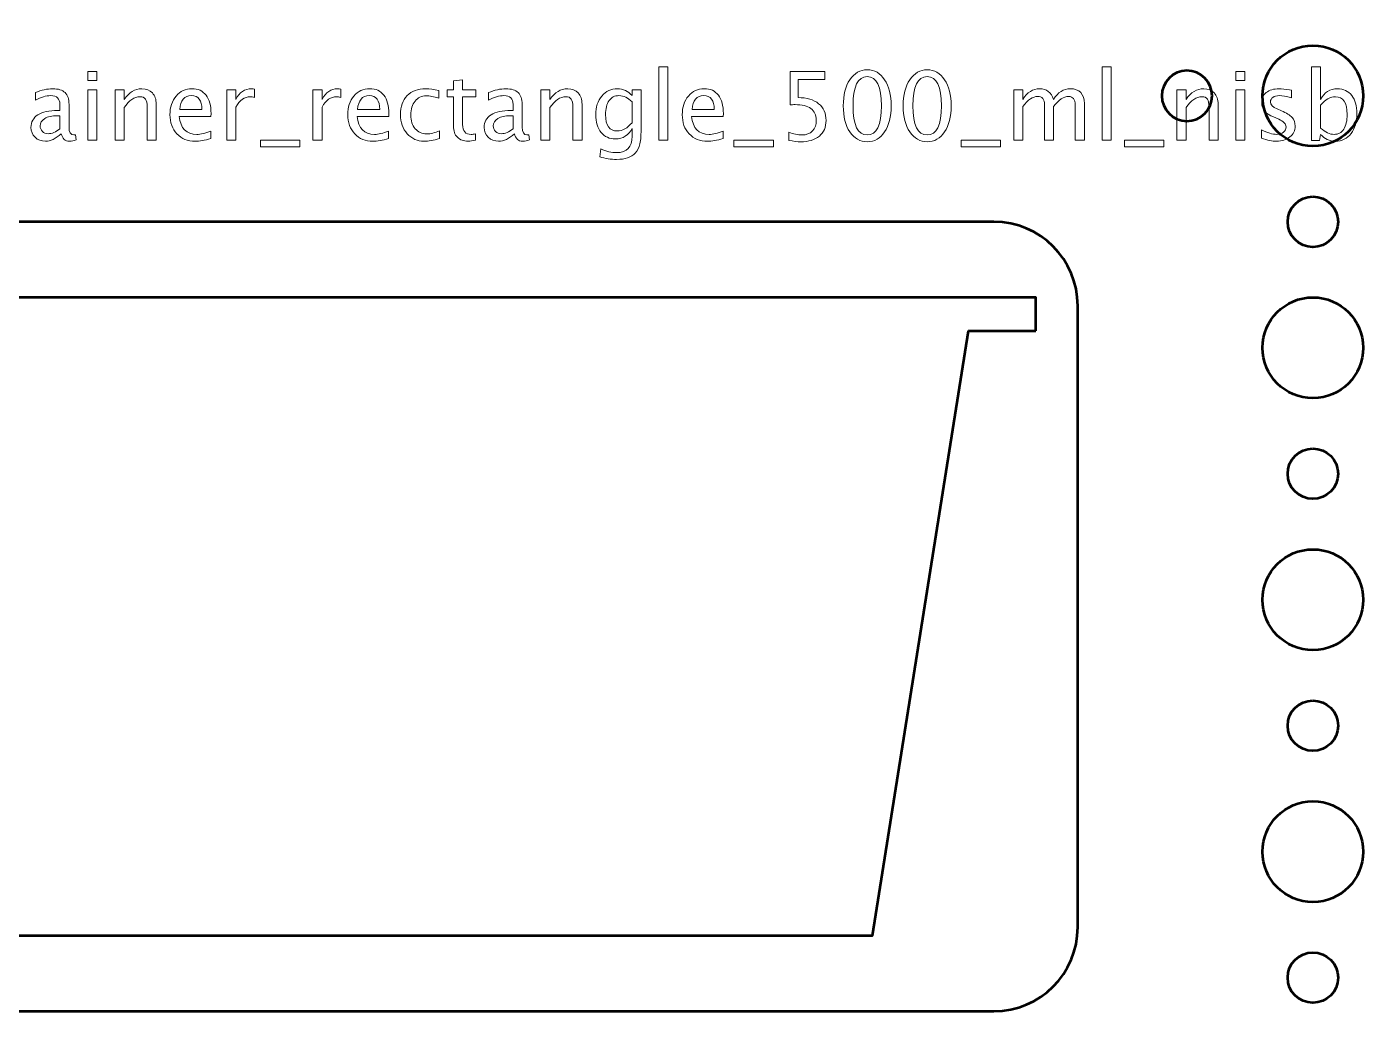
# Model space of a CAD drawing. Header units: centimetres. Extents: x -15.7 to 15.7, y -15.7 to 15.7.
# Drawn here: x -7.66 to 0.31, y -2.48 to 3.51 of the extents above; entities that cross this region are included whole.
import ezdxf

# ---------------------------------------------------------------- set-up
doc = ezdxf.new("R2010")
doc.units = ezdxf.units.CM
doc.header["$MEASUREMENT"] = 0
doc.layers.add('Layer 1', color=7, linetype='Continuous')

msp = doc.modelspace()

# ---------------------------------------------------------------- linework, layer by layer
at = {"layer": 'Layer 1', "lineweight": 53}
for centre, major_axis in [((0.00001, 3.09999), (0, 0.30001)), ((0, 2.35), (0, 0.15)), ((0.00001, 1.59999), (0, 0.30001)), ((0, 0.85), (0, 0.15)), ((0.00001, 0.09999), (0, 0.30001)), ((0, -0.65), (0, 0.15)), ((0.00001, -1.40001), (0, 0.30001)), ((0, -2.15), (0, 0.15))]:
    msp.add_ellipse(centre, major_axis=major_axis, ratio=1, dxfattribs=at)
for points, knots in [([(-15.7, -15.2), (-15.7, -15.2), (-15.7, 15.2), (-15.7, 15.2), (-15.7, 15.2), (-15.7, 15.47614), (-15.47614, 15.7), (-15.2, 15.7), (-15.2, 15.7), (-15.2, 15.7), (15.2, 15.7), (15.2, 15.7), (15.2, 15.7), (15.47614, 15.7), (15.7, 15.47614), (15.7, 15.2), (15.7, 15.2), (15.7, 15.2), (15.7, -15.2), (15.7, -15.2), (15.7, -15.2), (15.7, -15.47614), (15.47614, -15.7), (15.2, -15.7), (15.2, -15.7), (15.2, -15.7), (-15.2, -15.7), (-15.2, -15.7), (-15.2, -15.7), (-15.47614, -15.7), (-15.7, -15.47614), (-15.7, -15.2)], [0, 0, 0, 0, 0.1111111, 0.1111111, 0.1111111, 0.1111111, 0.2222222, 0.2222222, 0.2222222, 0.2222222, 0.3333333, 0.3333333, 0.3333333, 0.3333333, 0.4444444, 0.4444444, 0.4444444, 0.4444444, 0.5555556, 0.5555556, 0.5555556, 0.5555556, 0.6666667, 0.6666667, 0.6666667, 0.6666667, 0.7777778, 0.7777778, 0.7777778, 0.7777778, 1, 1, 1, 1]), ([(-0.9, 3.1), (-0.9, 3.18284), (-0.83284, 3.25), (-0.75, 3.25), (-0.75, 3.25), (-0.66716, 3.25), (-0.6, 3.18284), (-0.6, 3.1), (-0.6, 3.1), (-0.6, 3.01716), (-0.66716, 2.95), (-0.75, 2.95), (-0.75, 2.95), (-0.83284, 2.95), (-0.9, 3.01716), (-0.9, 3.1)], [0, 0, 0, 0, 0.2, 0.2, 0.2, 0.2, 0.4, 0.4, 0.4, 0.4, 0.6, 0.6, 0.6, 0.6, 1, 1, 1, 1]), ([(-13.6, -1.85), (-13.6, -1.85), (-13.6, 1.85), (-13.6, 1.85), (-13.6, 1.85), (-13.6, 2.12614), (-13.37614, 2.35), (-13.1, 2.35), (-13.1, 2.35), (-13.1, 2.35), (-1.9, 2.35), (-1.9, 2.35), (-1.9, 2.35), (-1.62386, 2.35), (-1.4, 2.12614), (-1.4, 1.85), (-1.4, 1.85), (-1.4, 1.85), (-1.4, -1.85), (-1.4, -1.85), (-1.4, -1.85), (-1.4, -2.12614), (-1.62386, -2.35), (-1.9, -2.35), (-1.9, -2.35), (-1.9, -2.35), (-13.1, -2.35), (-13.1, -2.35), (-13.1, -2.35), (-13.37614, -2.35), (-13.6, -2.12614), (-13.6, -1.85)], [0, 0, 0, 0, 0.1111111, 0.1111111, 0.1111111, 0.1111111, 0.2222222, 0.2222222, 0.2222222, 0.2222222, 0.3333333, 0.3333333, 0.3333333, 0.3333333, 0.4444444, 0.4444444, 0.4444444, 0.4444444, 0.5555556, 0.5555556, 0.5555556, 0.5555556, 0.6666667, 0.6666667, 0.6666667, 0.6666667, 0.7777778, 0.7777778, 0.7777778, 0.7777778, 1, 1, 1, 1])]:
    msp.add_open_spline(points, degree=3, knots=knots, dxfattribs=at)
at = {"layer": 'Layer 1', "color": 5, "lineweight": 9}
for points, knots in [([(-3.89423, 2.83659), (-3.89423, 2.83659), (-3.89423, 3.27177), (-3.89423, 3.27177), (-3.89423, 3.27177), (-3.89423, 3.27177), (-3.84005, 3.27177), (-3.84005, 3.27177), (-3.84005, 3.27177), (-3.84005, 3.27177), (-3.84005, 2.83659), (-3.84005, 2.83659), (-3.84005, 2.83659), (-3.84005, 2.83659), (-3.89423, 2.83659), (-3.89423, 2.83659)], [0, 0, 0, 0, 0.2, 0.2, 0.2, 0.2, 0.4, 0.4, 0.4, 0.4, 0.6, 0.6, 0.6, 0.6, 1, 1, 1, 1]), ([(-1.25445, 2.83659), (-1.25445, 2.83659), (-1.25445, 3.27177), (-1.25445, 3.27177), (-1.25445, 3.27177), (-1.25445, 3.27177), (-1.20027, 3.27177), (-1.20027, 3.27177), (-1.20027, 3.27177), (-1.20027, 3.27177), (-1.20027, 2.83659), (-1.20027, 2.83659), (-1.20027, 2.83659), (-1.20027, 2.83659), (-1.25445, 2.83659), (-1.25445, 2.83659)], [0, 0, 0, 0, 0.2, 0.2, 0.2, 0.2, 0.4, 0.4, 0.4, 0.4, 0.6, 0.6, 0.6, 0.6, 1, 1, 1, 1]), ([(-0.00789, 2.8332), (-0.00789, 2.8332), (-0.00789, 3.27177), (-0.00789, 3.27177), (-0.00789, 3.27177), (-0.00789, 3.27177), (0.04629, 3.27177), (0.04629, 3.27177), (0.04629, 3.27177), (0.04629, 3.27177), (0.04629, 3.07921), (0.04629, 3.07921), (0.04629, 3.07921), (0.06849, 3.12107), (0.10189, 3.14195), (0.14639, 3.14195), (0.14639, 3.14195), (0.18242, 3.14195), (0.21073, 3.12888), (0.23143, 3.10263), (0.23143, 3.10263), (0.25212, 3.07638), (0.26247, 3.04054), (0.26247, 2.9951), (0.26247, 2.9951), (0.26247, 2.94562), (0.25071, 2.90564), (0.22729, 2.87535), (0.22729, 2.87535), (0.20387, 2.84496), (0.17301, 2.82982), (0.13482, 2.82982), (0.13482, 2.82982), (0.09935, 2.82982), (0.06981, 2.84336), (0.04629, 2.87055), (0.04629, 2.87055), (0.04629, 2.87055), (0.03971, 2.8332), (0.03971, 2.8332), (0.03971, 2.8332), (0.03971, 2.8332), (-0.00789, 2.8332), (-0.00789, 2.8332)], [0, 0, 0, 0, 0.0833333, 0.0833333, 0.0833333, 0.0833333, 0.1666667, 0.1666667, 0.1666667, 0.1666667, 0.25, 0.25, 0.25, 0.25, 0.3333333, 0.3333333, 0.3333333, 0.3333333, 0.4166667, 0.4166667, 0.4166667, 0.4166667, 0.5, 0.5, 0.5, 0.5, 0.5833333, 0.5833333, 0.5833333, 0.5833333, 0.6666667, 0.6666667, 0.6666667, 0.6666667, 0.75, 0.75, 0.75, 0.75, 0.8333333, 0.8333333, 0.8333333, 0.8333333, 1, 1, 1, 1]), ([(-7.29489, 3.19049), (-7.29489, 3.19049), (-7.29489, 3.24468), (-7.29489, 3.24468), (-7.29489, 3.24468), (-7.29489, 3.24468), (-7.24071, 3.24468), (-7.24071, 3.24468), (-7.24071, 3.24468), (-7.24071, 3.24468), (-7.24071, 3.19049), (-7.24071, 3.19049), (-7.24071, 3.19049), (-7.24071, 3.19049), (-7.29489, 3.19049), (-7.29489, 3.19049)], [0, 0, 0, 0, 0.2, 0.2, 0.2, 0.2, 0.4, 0.4, 0.4, 0.4, 0.6, 0.6, 0.6, 0.6, 1, 1, 1, 1]), ([(-4.98548, 2.83668), (-5.00223, 2.83207), (-5.01681, 2.82982), (-5.02913, 2.82982), (-5.02913, 2.82982), (-5.05679, 2.82982), (-5.07833, 2.83772), (-5.09376, 2.85352), (-5.09376, 2.85352), (-5.10928, 2.86933), (-5.117, 2.89125), (-5.117, 2.91937), (-5.117, 2.91937), (-5.117, 2.91937), (-5.117, 3.0951), (-5.117, 3.0951), (-5.117, 3.0951), (-5.117, 3.0951), (-5.15444, 3.0951), (-5.15444, 3.0951), (-5.15444, 3.0951), (-5.15444, 3.0951), (-5.15444, 3.13574), (-5.15444, 3.13574), (-5.15444, 3.13574), (-5.15444, 3.13574), (-5.117, 3.13574), (-5.117, 3.13574), (-5.117, 3.13574), (-5.117, 3.13574), (-5.117, 3.18984), (-5.117, 3.18984), (-5.117, 3.18984), (-5.117, 3.18984), (-5.06281, 3.19501), (-5.06281, 3.19501), (-5.06281, 3.19501), (-5.06281, 3.19501), (-5.06281, 3.13574), (-5.06281, 3.13574), (-5.06281, 3.13574), (-5.06281, 3.13574), (-4.98435, 3.13574), (-4.98435, 3.13574), (-4.98435, 3.13574), (-4.98435, 3.13574), (-4.98435, 3.0951), (-4.98435, 3.0951), (-4.98435, 3.0951), (-4.98435, 3.0951), (-5.06281, 3.0951), (-5.06281, 3.0951), (-5.06281, 3.0951), (-5.06281, 3.0951), (-5.06281, 2.92916), (-5.06281, 2.92916), (-5.06281, 2.92916), (-5.06281, 2.89002), (-5.04578, 2.87046), (-5.01182, 2.87046), (-5.01182, 2.87046), (-5.00458, 2.87046), (-4.99583, 2.87168), (-4.98548, 2.87403), (-4.98548, 2.87403), (-4.98548, 2.87403), (-4.98548, 2.83668), (-4.98548, 2.83668)], [0, 0, 0, 0, 0.0555556, 0.0555556, 0.0555556, 0.0555556, 0.1111111, 0.1111111, 0.1111111, 0.1111111, 0.1666667, 0.1666667, 0.1666667, 0.1666667, 0.2222222, 0.2222222, 0.2222222, 0.2222222, 0.2777778, 0.2777778, 0.2777778, 0.2777778, 0.3333333, 0.3333333, 0.3333333, 0.3333333, 0.3888889, 0.3888889, 0.3888889, 0.3888889, 0.4444444, 0.4444444, 0.4444444, 0.4444444, 0.5, 0.5, 0.5, 0.5, 0.5555556, 0.5555556, 0.5555556, 0.5555556, 0.6111111, 0.6111111, 0.6111111, 0.6111111, 0.6666667, 0.6666667, 0.6666667, 0.6666667, 0.7222222, 0.7222222, 0.7222222, 0.7222222, 0.7777778, 0.7777778, 0.7777778, 0.7777778, 0.8333333, 0.8333333, 0.8333333, 0.8333333, 0.8888889, 0.8888889, 0.8888889, 0.8888889, 1, 1, 1, 1]), ([(-3.11973, 2.8349), (-3.11973, 2.8349), (-3.11973, 2.88344), (-3.11973, 2.88344), (-3.11973, 2.88344), (-3.09273, 2.87253), (-3.06714, 2.86707), (-3.04268, 2.86707), (-3.04268, 2.86707), (-3.01597, 2.86707), (-2.99489, 2.87497), (-2.97956, 2.89078), (-2.97956, 2.89078), (-2.96423, 2.90658), (-2.95661, 2.92831), (-2.95661, 2.95597), (-2.95661, 2.95597), (-2.95661, 2.9857), (-2.96742, 3.00846), (-2.98906, 3.02417), (-2.98906, 3.02417), (-3.0107, 3.03988), (-3.04202, 3.04769), (-3.08295, 3.04769), (-3.08295, 3.04769), (-3.09245, 3.04769), (-3.10251, 3.04703), (-3.11296, 3.04572), (-3.11296, 3.04572), (-3.11296, 3.04572), (-3.11296, 3.24468), (-3.11296, 3.24468), (-3.11296, 3.24468), (-3.11296, 3.24468), (-2.90637, 3.24468), (-2.90637, 3.24468), (-2.90637, 3.24468), (-2.90637, 3.24468), (-2.90637, 3.19727), (-2.90637, 3.19727), (-2.90637, 3.19727), (-2.90637, 3.19727), (-3.06554, 3.19727), (-3.06554, 3.19727), (-3.06554, 3.19727), (-3.06554, 3.19727), (-3.06554, 3.08946), (-3.06554, 3.08946), (-3.06554, 3.08946), (-3.01305, 3.08946), (-2.97213, 3.07742), (-2.94268, 3.05333), (-2.94268, 3.05333), (-2.91324, 3.02935), (-2.89847, 2.99604), (-2.89847, 2.95343), (-2.89847, 2.95343), (-2.89847, 2.91373), (-2.91183, 2.88269), (-2.93854, 2.8602), (-2.93854, 2.8602), (-2.96526, 2.83772), (-3.00214, 2.82643), (-3.04917, 2.82643), (-3.04917, 2.82643), (-3.07015, 2.82643), (-3.09367, 2.82925), (-3.11973, 2.8349)], [0, 0, 0, 0, 0.0555556, 0.0555556, 0.0555556, 0.0555556, 0.1111111, 0.1111111, 0.1111111, 0.1111111, 0.1666667, 0.1666667, 0.1666667, 0.1666667, 0.2222222, 0.2222222, 0.2222222, 0.2222222, 0.2777778, 0.2777778, 0.2777778, 0.2777778, 0.3333333, 0.3333333, 0.3333333, 0.3333333, 0.3888889, 0.3888889, 0.3888889, 0.3888889, 0.4444444, 0.4444444, 0.4444444, 0.4444444, 0.5, 0.5, 0.5, 0.5, 0.5555556, 0.5555556, 0.5555556, 0.5555556, 0.6111111, 0.6111111, 0.6111111, 0.6111111, 0.6666667, 0.6666667, 0.6666667, 0.6666667, 0.7222222, 0.7222222, 0.7222222, 0.7222222, 0.7777778, 0.7777778, 0.7777778, 0.7777778, 0.8333333, 0.8333333, 0.8333333, 0.8333333, 0.8888889, 0.8888889, 0.8888889, 0.8888889, 1, 1, 1, 1]), ([(-2.65332, 2.82643), (-2.69612, 2.82643), (-2.73065, 2.84609), (-2.7568, 2.88532), (-2.7568, 2.88532), (-2.78304, 2.92455), (-2.79612, 2.97629), (-2.79612, 3.04064), (-2.79612, 3.04064), (-2.79612, 3.10498), (-2.78304, 3.15672), (-2.7568, 3.19595), (-2.7568, 3.19595), (-2.73065, 3.23518), (-2.69612, 3.25484), (-2.65332, 3.25484), (-2.65332, 3.25484), (-2.61033, 3.25484), (-2.5758, 3.23527), (-2.54965, 3.19614), (-2.54965, 3.19614), (-2.52359, 3.157), (-2.51051, 3.10517), (-2.51051, 3.04064), (-2.51051, 3.04064), (-2.51051, 2.97629), (-2.52359, 2.92455), (-2.54965, 2.88532), (-2.54965, 2.88532), (-2.5758, 2.84609), (-2.61033, 2.82643), (-2.65332, 2.82643)], [0, 0, 0, 0, 0.1111111, 0.1111111, 0.1111111, 0.1111111, 0.2222222, 0.2222222, 0.2222222, 0.2222222, 0.3333333, 0.3333333, 0.3333333, 0.3333333, 0.4444444, 0.4444444, 0.4444444, 0.4444444, 0.5555556, 0.5555556, 0.5555556, 0.5555556, 0.6666667, 0.6666667, 0.6666667, 0.6666667, 0.7777778, 0.7777778, 0.7777778, 0.7777778, 1, 1, 1, 1]), ([(-2.65341, 2.86707), (-2.59687, 2.86707), (-2.56865, 2.92492), (-2.56865, 3.04064), (-2.56865, 3.04064), (-2.56865, 3.15635), (-2.59687, 3.2142), (-2.65341, 3.2142), (-2.65341, 3.2142), (-2.70976, 3.2142), (-2.73798, 3.15635), (-2.73798, 3.04064), (-2.73798, 3.04064), (-2.73798, 2.92492), (-2.70976, 2.86707), (-2.65341, 2.86707)], [0, 0, 0, 0, 0.2, 0.2, 0.2, 0.2, 0.4, 0.4, 0.4, 0.4, 0.6, 0.6, 0.6, 0.6, 1, 1, 1, 1]), ([(-2.29641, 2.82643), (-2.33921, 2.82643), (-2.37374, 2.84609), (-2.39989, 2.88532), (-2.39989, 2.88532), (-2.42613, 2.92455), (-2.43921, 2.97629), (-2.43921, 3.04064), (-2.43921, 3.04064), (-2.43921, 3.10498), (-2.42613, 3.15672), (-2.39989, 3.19595), (-2.39989, 3.19595), (-2.37374, 3.23518), (-2.33921, 3.25484), (-2.29641, 3.25484), (-2.29641, 3.25484), (-2.25342, 3.25484), (-2.21889, 3.23527), (-2.19274, 3.19614), (-2.19274, 3.19614), (-2.16668, 3.157), (-2.1536, 3.10517), (-2.1536, 3.04064), (-2.1536, 3.04064), (-2.1536, 2.97629), (-2.16668, 2.92455), (-2.19274, 2.88532), (-2.19274, 2.88532), (-2.21889, 2.84609), (-2.25342, 2.82643), (-2.29641, 2.82643)], [0, 0, 0, 0, 0.1111111, 0.1111111, 0.1111111, 0.1111111, 0.2222222, 0.2222222, 0.2222222, 0.2222222, 0.3333333, 0.3333333, 0.3333333, 0.3333333, 0.4444444, 0.4444444, 0.4444444, 0.4444444, 0.5555556, 0.5555556, 0.5555556, 0.5555556, 0.6666667, 0.6666667, 0.6666667, 0.6666667, 0.7777778, 0.7777778, 0.7777778, 0.7777778, 1, 1, 1, 1]), ([(-2.2965, 2.86707), (-2.23996, 2.86707), (-2.21174, 2.92492), (-2.21174, 3.04064), (-2.21174, 3.04064), (-2.21174, 3.15635), (-2.23996, 3.2142), (-2.2965, 3.2142), (-2.2965, 3.2142), (-2.35285, 3.2142), (-2.38107, 3.15635), (-2.38107, 3.04064), (-2.38107, 3.04064), (-2.38107, 2.92492), (-2.35285, 2.86707), (-2.2965, 2.86707)], [0, 0, 0, 0, 0.2, 0.2, 0.2, 0.2, 0.4, 0.4, 0.4, 0.4, 0.6, 0.6, 0.6, 0.6, 1, 1, 1, 1]), ([(-0.45878, 3.19049), (-0.45878, 3.19049), (-0.45878, 3.24468), (-0.45878, 3.24468), (-0.45878, 3.24468), (-0.45878, 3.24468), (-0.4046, 3.24468), (-0.4046, 3.24468), (-0.4046, 3.24468), (-0.4046, 3.24468), (-0.4046, 3.19049), (-0.4046, 3.19049), (-0.4046, 3.19049), (-0.4046, 3.19049), (-0.45878, 3.19049), (-0.45878, 3.19049)], [0, 0, 0, 0, 0.2, 0.2, 0.2, 0.2, 0.4, 0.4, 0.4, 0.4, 0.6, 0.6, 0.6, 0.6, 1, 1, 1, 1]), ([(-7.45237, 2.87469), (-7.48492, 2.84477), (-7.51624, 2.82982), (-7.54635, 2.82982), (-7.54635, 2.82982), (-7.57109, 2.82982), (-7.59169, 2.83753), (-7.60796, 2.85305), (-7.60796, 2.85305), (-7.62433, 2.86857), (-7.63252, 2.88814), (-7.63252, 2.91175), (-7.63252, 2.91175), (-7.63252, 2.9444), (-7.61878, 2.96952), (-7.59131, 2.98701), (-7.59131, 2.98701), (-7.56384, 3.00451), (-7.52443, 3.01326), (-7.47306, 3.01326), (-7.47306, 3.01326), (-7.47306, 3.01326), (-7.46036, 3.01326), (-7.46036, 3.01326), (-7.46036, 3.01326), (-7.46036, 3.01326), (-7.46036, 3.04929), (-7.46036, 3.04929), (-7.46036, 3.04929), (-7.46036, 3.084), (-7.47843, 3.10131), (-7.51464, 3.10131), (-7.51464, 3.10131), (-7.54268, 3.10131), (-7.57335, 3.09247), (-7.60655, 3.07478), (-7.60655, 3.07478), (-7.60655, 3.07478), (-7.60655, 3.11937), (-7.60655, 3.11937), (-7.60655, 3.11937), (-7.57005, 3.13443), (-7.53562, 3.14195), (-7.50336, 3.14195), (-7.50336, 3.14195), (-7.47015, 3.14195), (-7.44559, 3.13443), (-7.42988, 3.11928), (-7.42988, 3.11928), (-7.41408, 3.10413), (-7.40618, 3.0808), (-7.40618, 3.04929), (-7.40618, 3.04929), (-7.40618, 3.04929), (-7.40618, 2.91411), (-7.40618, 2.91411), (-7.40618, 2.91411), (-7.40618, 2.88316), (-7.39668, 2.86763), (-7.37758, 2.86763), (-7.37758, 2.86763), (-7.37523, 2.86763), (-7.37175, 2.86801), (-7.36714, 2.86876), (-7.36714, 2.86876), (-7.36714, 2.86876), (-7.36328, 2.83866), (-7.36328, 2.83866), (-7.36328, 2.83866), (-7.3756, 2.83273), (-7.38915, 2.82982), (-7.40401, 2.82982), (-7.40401, 2.82982), (-7.42932, 2.82982), (-7.44541, 2.84477), (-7.45237, 2.87469)], [0, 0, 0, 0, 0.05, 0.05, 0.05, 0.05, 0.1, 0.1, 0.1, 0.1, 0.15, 0.15, 0.15, 0.15, 0.2, 0.2, 0.2, 0.2, 0.25, 0.25, 0.25, 0.25, 0.3, 0.3, 0.3, 0.3, 0.35, 0.35, 0.35, 0.35, 0.4, 0.4, 0.4, 0.4, 0.45, 0.45, 0.45, 0.45, 0.5, 0.5, 0.5, 0.5, 0.55, 0.55, 0.55, 0.55, 0.6, 0.6, 0.6, 0.6, 0.65, 0.65, 0.65, 0.65, 0.7, 0.7, 0.7, 0.7, 0.75, 0.75, 0.75, 0.75, 0.8, 0.8, 0.8, 0.8, 0.85, 0.85, 0.85, 0.85, 0.9, 0.9, 0.9, 0.9, 1, 1, 1, 1]), ([(-7.29489, 2.83659), (-7.29489, 2.83659), (-7.29489, 3.13574), (-7.29489, 3.13574), (-7.29489, 3.13574), (-7.29489, 3.13574), (-7.24071, 3.13574), (-7.24071, 3.13574), (-7.24071, 3.13574), (-7.24071, 3.13574), (-7.24071, 2.83659), (-7.24071, 2.83659), (-7.24071, 2.83659), (-7.24071, 2.83659), (-7.29489, 2.83659), (-7.29489, 2.83659)], [0, 0, 0, 0, 0.2, 0.2, 0.2, 0.2, 0.4, 0.4, 0.4, 0.4, 0.6, 0.6, 0.6, 0.6, 1, 1, 1, 1]), ([(-7.13177, 2.83659), (-7.13177, 2.83659), (-7.13177, 3.13574), (-7.13177, 3.13574), (-7.13177, 3.13574), (-7.13177, 3.13574), (-7.07759, 3.13574), (-7.07759, 3.13574), (-7.07759, 3.13574), (-7.07759, 3.13574), (-7.07759, 3.07921), (-7.07759, 3.07921), (-7.07759, 3.07921), (-7.0489, 3.12107), (-7.01371, 3.14195), (-6.97213, 3.14195), (-6.97213, 3.14195), (-6.94598, 3.14195), (-6.92519, 3.13377), (-6.90985, 3.1173), (-6.90985, 3.1173), (-6.89452, 3.10094), (-6.88681, 3.07883), (-6.88681, 3.05117), (-6.88681, 3.05117), (-6.88681, 3.05117), (-6.88681, 2.83659), (-6.88681, 2.83659), (-6.88681, 2.83659), (-6.88681, 2.83659), (-6.94099, 2.83659), (-6.94099, 2.83659), (-6.94099, 2.83659), (-6.94099, 2.83659), (-6.94099, 3.03349), (-6.94099, 3.03349), (-6.94099, 3.03349), (-6.94099, 3.05569), (-6.94429, 3.07149), (-6.95078, 3.0809), (-6.95078, 3.0809), (-6.95736, 3.0904), (-6.96818, 3.0951), (-6.98333, 3.0951), (-6.98333, 3.0951), (-7.01663, 3.0951), (-7.04805, 3.07337), (-7.07759, 3.02991), (-7.07759, 3.02991), (-7.07759, 3.02991), (-7.07759, 2.83659), (-7.07759, 2.83659), (-7.07759, 2.83659), (-7.07759, 2.83659), (-7.13177, 2.83659), (-7.13177, 2.83659)], [0, 0, 0, 0, 0.0666667, 0.0666667, 0.0666667, 0.0666667, 0.1333333, 0.1333333, 0.1333333, 0.1333333, 0.2, 0.2, 0.2, 0.2, 0.2666667, 0.2666667, 0.2666667, 0.2666667, 0.3333333, 0.3333333, 0.3333333, 0.3333333, 0.4, 0.4, 0.4, 0.4, 0.4666667, 0.4666667, 0.4666667, 0.4666667, 0.5333333, 0.5333333, 0.5333333, 0.5333333, 0.6, 0.6, 0.6, 0.6, 0.6666667, 0.6666667, 0.6666667, 0.6666667, 0.7333333, 0.7333333, 0.7333333, 0.7333333, 0.8, 0.8, 0.8, 0.8, 0.8666667, 0.8666667, 0.8666667, 0.8666667, 1, 1, 1, 1]), ([(-6.56188, 2.84619), (-6.59828, 2.83527), (-6.62942, 2.82982), (-6.65539, 2.82982), (-6.65539, 2.82982), (-6.69969, 2.82982), (-6.73572, 2.84449), (-6.76348, 2.87375), (-6.76348, 2.87375), (-6.79123, 2.90301), (-6.80515, 2.94092), (-6.80515, 2.98758), (-6.80515, 2.98758), (-6.80515, 3.03283), (-6.79292, 3.06999), (-6.76837, 3.09905), (-6.76837, 3.09905), (-6.74381, 3.12803), (-6.71239, 3.14252), (-6.67411, 3.14252), (-6.67411, 3.14252), (-6.63789, 3.14252), (-6.60985, 3.12963), (-6.5901, 3.10385), (-6.5901, 3.10385), (-6.57034, 3.07808), (-6.56047, 3.04158), (-6.56047, 2.99426), (-6.56047, 2.99426), (-6.56047, 2.99426), (-6.56075, 2.9777), (-6.56075, 2.9777), (-6.56075, 2.9777), (-6.56075, 2.9777), (-6.74984, 2.9777), (-6.74984, 2.9777), (-6.74984, 2.9777), (-6.74193, 2.9062), (-6.70703, 2.87046), (-6.64523, 2.87046), (-6.64523, 2.87046), (-6.62255, 2.87046), (-6.5948, 2.87685), (-6.56188, 2.88965), (-6.56188, 2.88965), (-6.56188, 2.88965), (-6.56188, 2.84619), (-6.56188, 2.84619)], [0, 0, 0, 0, 0.0769231, 0.0769231, 0.0769231, 0.0769231, 0.1538462, 0.1538462, 0.1538462, 0.1538462, 0.2307692, 0.2307692, 0.2307692, 0.2307692, 0.3076923, 0.3076923, 0.3076923, 0.3076923, 0.3846154, 0.3846154, 0.3846154, 0.3846154, 0.4615385, 0.4615385, 0.4615385, 0.4615385, 0.5384615, 0.5384615, 0.5384615, 0.5384615, 0.6153846, 0.6153846, 0.6153846, 0.6153846, 0.6923077, 0.6923077, 0.6923077, 0.6923077, 0.7692308, 0.7692308, 0.7692308, 0.7692308, 0.8461538, 0.8461538, 0.8461538, 0.8461538, 1, 1, 1, 1]), ([(-6.46695, 2.83659), (-6.46695, 2.83659), (-6.46695, 3.13574), (-6.46695, 3.13574), (-6.46695, 3.13574), (-6.46695, 3.13574), (-6.41277, 3.13574), (-6.41277, 3.13574), (-6.41277, 3.13574), (-6.41277, 3.13574), (-6.41277, 3.07921), (-6.41277, 3.07921), (-6.41277, 3.07921), (-6.39122, 3.12107), (-6.35999, 3.14195), (-6.31898, 3.14195), (-6.31898, 3.14195), (-6.31343, 3.14195), (-6.30759, 3.14148), (-6.30157, 3.14054), (-6.30157, 3.14054), (-6.30157, 3.14054), (-6.30157, 3.08984), (-6.30157, 3.08984), (-6.30157, 3.08984), (-6.31098, 3.09294), (-6.31926, 3.09454), (-6.32641, 3.09454), (-6.32641, 3.09454), (-6.36084, 3.09454), (-6.38963, 3.07422), (-6.41277, 3.03349), (-6.41277, 3.03349), (-6.41277, 3.03349), (-6.41277, 2.83659), (-6.41277, 2.83659), (-6.41277, 2.83659), (-6.41277, 2.83659), (-6.46695, 2.83659), (-6.46695, 2.83659)], [0, 0, 0, 0, 0.0909091, 0.0909091, 0.0909091, 0.0909091, 0.1818182, 0.1818182, 0.1818182, 0.1818182, 0.2727273, 0.2727273, 0.2727273, 0.2727273, 0.3636364, 0.3636364, 0.3636364, 0.3636364, 0.4545455, 0.4545455, 0.4545455, 0.4545455, 0.5454545, 0.5454545, 0.5454545, 0.5454545, 0.6363636, 0.6363636, 0.6363636, 0.6363636, 0.7272727, 0.7272727, 0.7272727, 0.7272727, 0.8181818, 0.8181818, 0.8181818, 0.8181818, 1, 1, 1, 1]), ([(-5.95378, 2.83659), (-5.95378, 2.83659), (-5.95378, 3.13574), (-5.95378, 3.13574), (-5.95378, 3.13574), (-5.95378, 3.13574), (-5.8996, 3.13574), (-5.8996, 3.13574), (-5.8996, 3.13574), (-5.8996, 3.13574), (-5.8996, 3.07921), (-5.8996, 3.07921), (-5.8996, 3.07921), (-5.87805, 3.12107), (-5.84682, 3.14195), (-5.80581, 3.14195), (-5.80581, 3.14195), (-5.80026, 3.14195), (-5.79442, 3.14148), (-5.7884, 3.14054), (-5.7884, 3.14054), (-5.7884, 3.14054), (-5.7884, 3.08984), (-5.7884, 3.08984), (-5.7884, 3.08984), (-5.79781, 3.09294), (-5.80609, 3.09454), (-5.81324, 3.09454), (-5.81324, 3.09454), (-5.84767, 3.09454), (-5.87646, 3.07422), (-5.8996, 3.03349), (-5.8996, 3.03349), (-5.8996, 3.03349), (-5.8996, 2.83659), (-5.8996, 2.83659), (-5.8996, 2.83659), (-5.8996, 2.83659), (-5.95378, 2.83659), (-5.95378, 2.83659)], [0, 0, 0, 0, 0.0909091, 0.0909091, 0.0909091, 0.0909091, 0.1818182, 0.1818182, 0.1818182, 0.1818182, 0.2727273, 0.2727273, 0.2727273, 0.2727273, 0.3636364, 0.3636364, 0.3636364, 0.3636364, 0.4545455, 0.4545455, 0.4545455, 0.4545455, 0.5454545, 0.5454545, 0.5454545, 0.5454545, 0.6363636, 0.6363636, 0.6363636, 0.6363636, 0.7272727, 0.7272727, 0.7272727, 0.7272727, 0.8181818, 0.8181818, 0.8181818, 0.8181818, 1, 1, 1, 1]), ([(-5.50327, 2.84619), (-5.53967, 2.83527), (-5.57081, 2.82982), (-5.59678, 2.82982), (-5.59678, 2.82982), (-5.64108, 2.82982), (-5.67711, 2.84449), (-5.70487, 2.87375), (-5.70487, 2.87375), (-5.73262, 2.90301), (-5.74654, 2.94092), (-5.74654, 2.98758), (-5.74654, 2.98758), (-5.74654, 3.03283), (-5.73431, 3.06999), (-5.70976, 3.09905), (-5.70976, 3.09905), (-5.6852, 3.12803), (-5.65378, 3.14252), (-5.6155, 3.14252), (-5.6155, 3.14252), (-5.57928, 3.14252), (-5.55124, 3.12963), (-5.53149, 3.10385), (-5.53149, 3.10385), (-5.51173, 3.07808), (-5.50186, 3.04158), (-5.50186, 2.99426), (-5.50186, 2.99426), (-5.50186, 2.99426), (-5.50214, 2.9777), (-5.50214, 2.9777), (-5.50214, 2.9777), (-5.50214, 2.9777), (-5.69123, 2.9777), (-5.69123, 2.9777), (-5.69123, 2.9777), (-5.68332, 2.9062), (-5.64842, 2.87046), (-5.58662, 2.87046), (-5.58662, 2.87046), (-5.56394, 2.87046), (-5.53619, 2.87685), (-5.50327, 2.88965), (-5.50327, 2.88965), (-5.50327, 2.88965), (-5.50327, 2.84619), (-5.50327, 2.84619)], [0, 0, 0, 0, 0.0769231, 0.0769231, 0.0769231, 0.0769231, 0.1538462, 0.1538462, 0.1538462, 0.1538462, 0.2307692, 0.2307692, 0.2307692, 0.2307692, 0.3076923, 0.3076923, 0.3076923, 0.3076923, 0.3846154, 0.3846154, 0.3846154, 0.3846154, 0.4615385, 0.4615385, 0.4615385, 0.4615385, 0.5384615, 0.5384615, 0.5384615, 0.5384615, 0.6153846, 0.6153846, 0.6153846, 0.6153846, 0.6923077, 0.6923077, 0.6923077, 0.6923077, 0.7692308, 0.7692308, 0.7692308, 0.7692308, 0.8461538, 0.8461538, 0.8461538, 0.8461538, 1, 1, 1, 1]), ([(-5.20063, 2.84562), (-5.23572, 2.83508), (-5.26601, 2.82982), (-5.2915, 2.82982), (-5.2915, 2.82982), (-5.33196, 2.82982), (-5.36545, 2.84477), (-5.39207, 2.8746), (-5.39207, 2.8746), (-5.41869, 2.90451), (-5.43205, 2.94223), (-5.43205, 2.98767), (-5.43205, 2.98767), (-5.43205, 3.03621), (-5.41888, 3.07413), (-5.39254, 3.10122), (-5.39254, 3.10122), (-5.3662, 3.12841), (-5.32942, 3.14195), (-5.28219, 3.14195), (-5.28219, 3.14195), (-5.25896, 3.14195), (-5.2328, 3.13875), (-5.20402, 3.13236), (-5.20402, 3.13236), (-5.20402, 3.13236), (-5.20402, 3.08664), (-5.20402, 3.08664), (-5.20402, 3.08664), (-5.23459, 3.09567), (-5.25952, 3.10018), (-5.27871, 3.10018), (-5.27871, 3.10018), (-5.30656, 3.10018), (-5.32885, 3.08974), (-5.3455, 3.06895), (-5.3455, 3.06895), (-5.36215, 3.04816), (-5.37053, 3.02041), (-5.37053, 2.98579), (-5.37053, 2.98579), (-5.37053, 2.95221), (-5.36187, 2.92511), (-5.34466, 2.90432), (-5.34466, 2.90432), (-5.32744, 2.88363), (-5.30496, 2.87328), (-5.27702, 2.87328), (-5.27702, 2.87328), (-5.25228, 2.87328), (-5.22688, 2.87968), (-5.20063, 2.89247), (-5.20063, 2.89247), (-5.20063, 2.89247), (-5.20063, 2.84562), (-5.20063, 2.84562)], [0, 0, 0, 0, 0.0666667, 0.0666667, 0.0666667, 0.0666667, 0.1333333, 0.1333333, 0.1333333, 0.1333333, 0.2, 0.2, 0.2, 0.2, 0.2666667, 0.2666667, 0.2666667, 0.2666667, 0.3333333, 0.3333333, 0.3333333, 0.3333333, 0.4, 0.4, 0.4, 0.4, 0.4666667, 0.4666667, 0.4666667, 0.4666667, 0.5333333, 0.5333333, 0.5333333, 0.5333333, 0.6, 0.6, 0.6, 0.6, 0.6666667, 0.6666667, 0.6666667, 0.6666667, 0.7333333, 0.7333333, 0.7333333, 0.7333333, 0.8, 0.8, 0.8, 0.8, 0.8666667, 0.8666667, 0.8666667, 0.8666667, 1, 1, 1, 1]), ([(-4.75397, 2.87469), (-4.78652, 2.84477), (-4.81784, 2.82982), (-4.84795, 2.82982), (-4.84795, 2.82982), (-4.87269, 2.82982), (-4.89329, 2.83753), (-4.90956, 2.85305), (-4.90956, 2.85305), (-4.92593, 2.86857), (-4.93412, 2.88814), (-4.93412, 2.91175), (-4.93412, 2.91175), (-4.93412, 2.9444), (-4.92038, 2.96952), (-4.89291, 2.98701), (-4.89291, 2.98701), (-4.86544, 3.00451), (-4.82603, 3.01326), (-4.77466, 3.01326), (-4.77466, 3.01326), (-4.77466, 3.01326), (-4.76196, 3.01326), (-4.76196, 3.01326), (-4.76196, 3.01326), (-4.76196, 3.01326), (-4.76196, 3.04929), (-4.76196, 3.04929), (-4.76196, 3.04929), (-4.76196, 3.084), (-4.78003, 3.10131), (-4.81624, 3.10131), (-4.81624, 3.10131), (-4.84428, 3.10131), (-4.87495, 3.09247), (-4.90815, 3.07478), (-4.90815, 3.07478), (-4.90815, 3.07478), (-4.90815, 3.11937), (-4.90815, 3.11937), (-4.90815, 3.11937), (-4.87165, 3.13443), (-4.83722, 3.14195), (-4.80496, 3.14195), (-4.80496, 3.14195), (-4.77175, 3.14195), (-4.74719, 3.13443), (-4.73148, 3.11928), (-4.73148, 3.11928), (-4.71568, 3.10413), (-4.70778, 3.0808), (-4.70778, 3.04929), (-4.70778, 3.04929), (-4.70778, 3.04929), (-4.70778, 2.91411), (-4.70778, 2.91411), (-4.70778, 2.91411), (-4.70778, 2.88316), (-4.69828, 2.86763), (-4.67918, 2.86763), (-4.67918, 2.86763), (-4.67683, 2.86763), (-4.67335, 2.86801), (-4.66874, 2.86876), (-4.66874, 2.86876), (-4.66874, 2.86876), (-4.66488, 2.83866), (-4.66488, 2.83866), (-4.66488, 2.83866), (-4.6772, 2.83273), (-4.69075, 2.82982), (-4.70561, 2.82982), (-4.70561, 2.82982), (-4.73092, 2.82982), (-4.74701, 2.84477), (-4.75397, 2.87469)], [0, 0, 0, 0, 0.05, 0.05, 0.05, 0.05, 0.1, 0.1, 0.1, 0.1, 0.15, 0.15, 0.15, 0.15, 0.2, 0.2, 0.2, 0.2, 0.25, 0.25, 0.25, 0.25, 0.3, 0.3, 0.3, 0.3, 0.35, 0.35, 0.35, 0.35, 0.4, 0.4, 0.4, 0.4, 0.45, 0.45, 0.45, 0.45, 0.5, 0.5, 0.5, 0.5, 0.55, 0.55, 0.55, 0.55, 0.6, 0.6, 0.6, 0.6, 0.65, 0.65, 0.65, 0.65, 0.7, 0.7, 0.7, 0.7, 0.75, 0.75, 0.75, 0.75, 0.8, 0.8, 0.8, 0.8, 0.85, 0.85, 0.85, 0.85, 0.9, 0.9, 0.9, 0.9, 1, 1, 1, 1]), ([(-4.59649, 2.83659), (-4.59649, 2.83659), (-4.59649, 3.13574), (-4.59649, 3.13574), (-4.59649, 3.13574), (-4.59649, 3.13574), (-4.54231, 3.13574), (-4.54231, 3.13574), (-4.54231, 3.13574), (-4.54231, 3.13574), (-4.54231, 3.07921), (-4.54231, 3.07921), (-4.54231, 3.07921), (-4.51362, 3.12107), (-4.47843, 3.14195), (-4.43685, 3.14195), (-4.43685, 3.14195), (-4.4107, 3.14195), (-4.38991, 3.13377), (-4.37457, 3.1173), (-4.37457, 3.1173), (-4.35924, 3.10094), (-4.35153, 3.07883), (-4.35153, 3.05117), (-4.35153, 3.05117), (-4.35153, 3.05117), (-4.35153, 2.83659), (-4.35153, 2.83659), (-4.35153, 2.83659), (-4.35153, 2.83659), (-4.40571, 2.83659), (-4.40571, 2.83659), (-4.40571, 2.83659), (-4.40571, 2.83659), (-4.40571, 3.03349), (-4.40571, 3.03349), (-4.40571, 3.03349), (-4.40571, 3.05569), (-4.40901, 3.07149), (-4.4155, 3.0809), (-4.4155, 3.0809), (-4.42208, 3.0904), (-4.4329, 3.0951), (-4.44805, 3.0951), (-4.44805, 3.0951), (-4.48135, 3.0951), (-4.51277, 3.07337), (-4.54231, 3.02991), (-4.54231, 3.02991), (-4.54231, 3.02991), (-4.54231, 2.83659), (-4.54231, 2.83659), (-4.54231, 2.83659), (-4.54231, 2.83659), (-4.59649, 2.83659), (-4.59649, 2.83659)], [0, 0, 0, 0, 0.0666667, 0.0666667, 0.0666667, 0.0666667, 0.1333333, 0.1333333, 0.1333333, 0.1333333, 0.2, 0.2, 0.2, 0.2, 0.2666667, 0.2666667, 0.2666667, 0.2666667, 0.3333333, 0.3333333, 0.3333333, 0.3333333, 0.4, 0.4, 0.4, 0.4, 0.4666667, 0.4666667, 0.4666667, 0.4666667, 0.5333333, 0.5333333, 0.5333333, 0.5333333, 0.6, 0.6, 0.6, 0.6, 0.6666667, 0.6666667, 0.6666667, 0.6666667, 0.7333333, 0.7333333, 0.7333333, 0.7333333, 0.8, 0.8, 0.8, 0.8, 0.8666667, 0.8666667, 0.8666667, 0.8666667, 1, 1, 1, 1]), ([(-4.24503, 2.73725), (-4.24503, 2.73725), (-4.23864, 2.7841), (-4.23864, 2.7841), (-4.23864, 2.7841), (-4.20722, 2.76942), (-4.17608, 2.76208), (-4.14532, 2.76208), (-4.14532, 2.76208), (-4.08426, 2.76208), (-4.05369, 2.79445), (-4.05369, 2.85907), (-4.05369, 2.85907), (-4.05369, 2.85907), (-4.05369, 2.90611), (-4.05369, 2.90611), (-4.05369, 2.90611), (-4.0631, 2.88626), (-4.07646, 2.87093), (-4.09386, 2.85992), (-4.09386, 2.85992), (-4.11126, 2.84891), (-4.13064, 2.84336), (-4.152, 2.84336), (-4.152, 2.84336), (-4.18821, 2.84336), (-4.21691, 2.85635), (-4.23807, 2.88231), (-4.23807, 2.88231), (-4.25924, 2.90827), (-4.26987, 2.94346), (-4.26987, 2.98786), (-4.26987, 2.98786), (-4.26987, 3.0333), (-4.25783, 3.07036), (-4.23375, 3.09905), (-4.23375, 3.09905), (-4.20957, 3.12765), (-4.17843, 3.14195), (-4.14014, 3.14195), (-4.14014, 3.14195), (-4.10665, 3.14195), (-4.07777, 3.12841), (-4.05369, 3.10122), (-4.05369, 3.10122), (-4.05369, 3.10122), (-4.05369, 3.13574), (-4.05369, 3.13574), (-4.05369, 3.13574), (-4.05369, 3.13574), (-3.9995, 3.13574), (-3.9995, 3.13574), (-3.9995, 3.13574), (-3.9995, 3.13574), (-3.9995, 2.91825), (-3.9995, 2.91825), (-3.9995, 2.91825), (-3.9995, 2.87149), (-4.00195, 2.83687), (-4.00684, 2.81439), (-4.00684, 2.81439), (-4.01164, 2.79191), (-4.02086, 2.77347), (-4.03422, 2.75917), (-4.03422, 2.75917), (-4.05792, 2.73405), (-4.09499, 2.72144), (-4.14532, 2.72144), (-4.14532, 2.72144), (-4.17984, 2.72144), (-4.21305, 2.72671), (-4.24503, 2.73725)], [0, 0, 0, 0, 0.0526316, 0.0526316, 0.0526316, 0.0526316, 0.1052632, 0.1052632, 0.1052632, 0.1052632, 0.1578947, 0.1578947, 0.1578947, 0.1578947, 0.2105263, 0.2105263, 0.2105263, 0.2105263, 0.2631579, 0.2631579, 0.2631579, 0.2631579, 0.3157895, 0.3157895, 0.3157895, 0.3157895, 0.3684211, 0.3684211, 0.3684211, 0.3684211, 0.4210526, 0.4210526, 0.4210526, 0.4210526, 0.4736842, 0.4736842, 0.4736842, 0.4736842, 0.5263158, 0.5263158, 0.5263158, 0.5263158, 0.5789474, 0.5789474, 0.5789474, 0.5789474, 0.6315789, 0.6315789, 0.6315789, 0.6315789, 0.6842105, 0.6842105, 0.6842105, 0.6842105, 0.7368421, 0.7368421, 0.7368421, 0.7368421, 0.7894737, 0.7894737, 0.7894737, 0.7894737, 0.8421053, 0.8421053, 0.8421053, 0.8421053, 0.8947368, 0.8947368, 0.8947368, 0.8947368, 1, 1, 1, 1]), ([(-3.51155, 2.84619), (-3.54795, 2.83527), (-3.57909, 2.82982), (-3.60506, 2.82982), (-3.60506, 2.82982), (-3.64936, 2.82982), (-3.68539, 2.84449), (-3.71315, 2.87375), (-3.71315, 2.87375), (-3.7409, 2.90301), (-3.75482, 2.94092), (-3.75482, 2.98758), (-3.75482, 2.98758), (-3.75482, 3.03283), (-3.74259, 3.06999), (-3.71804, 3.09905), (-3.71804, 3.09905), (-3.69348, 3.12803), (-3.66206, 3.14252), (-3.62378, 3.14252), (-3.62378, 3.14252), (-3.58756, 3.14252), (-3.55952, 3.12963), (-3.53977, 3.10385), (-3.53977, 3.10385), (-3.52001, 3.07808), (-3.51014, 3.04158), (-3.51014, 2.99426), (-3.51014, 2.99426), (-3.51014, 2.99426), (-3.51042, 2.9777), (-3.51042, 2.9777), (-3.51042, 2.9777), (-3.51042, 2.9777), (-3.69951, 2.9777), (-3.69951, 2.9777), (-3.69951, 2.9777), (-3.6916, 2.9062), (-3.6567, 2.87046), (-3.5949, 2.87046), (-3.5949, 2.87046), (-3.57222, 2.87046), (-3.54447, 2.87685), (-3.51155, 2.88965), (-3.51155, 2.88965), (-3.51155, 2.88965), (-3.51155, 2.84619), (-3.51155, 2.84619)], [0, 0, 0, 0, 0.0769231, 0.0769231, 0.0769231, 0.0769231, 0.1538462, 0.1538462, 0.1538462, 0.1538462, 0.2307692, 0.2307692, 0.2307692, 0.2307692, 0.3076923, 0.3076923, 0.3076923, 0.3076923, 0.3846154, 0.3846154, 0.3846154, 0.3846154, 0.4615385, 0.4615385, 0.4615385, 0.4615385, 0.5384615, 0.5384615, 0.5384615, 0.5384615, 0.6153846, 0.6153846, 0.6153846, 0.6153846, 0.6923077, 0.6923077, 0.6923077, 0.6923077, 0.7692308, 0.7692308, 0.7692308, 0.7692308, 0.8461538, 0.8461538, 0.8461538, 0.8461538, 1, 1, 1, 1]), ([(-1.78145, 2.83659), (-1.78145, 2.83659), (-1.78145, 3.13574), (-1.78145, 3.13574), (-1.78145, 3.13574), (-1.78145, 3.13574), (-1.72727, 3.13574), (-1.72727, 3.13574), (-1.72727, 3.13574), (-1.72727, 3.13574), (-1.72727, 3.07921), (-1.72727, 3.07921), (-1.72727, 3.07921), (-1.70083, 3.12107), (-1.66697, 3.14195), (-1.62548, 3.14195), (-1.62548, 3.14195), (-1.5855, 3.14195), (-1.55831, 3.12107), (-1.54382, 3.07921), (-1.54382, 3.07921), (-1.51814, 3.12144), (-1.48465, 3.14252), (-1.44354, 3.14252), (-1.44354, 3.14252), (-1.4173, 3.14252), (-1.39688, 3.1348), (-1.3823, 3.11928), (-1.3823, 3.11928), (-1.36772, 3.10376), (-1.36038, 3.08203), (-1.36038, 3.05409), (-1.36038, 3.05409), (-1.36038, 3.05409), (-1.36038, 2.83659), (-1.36038, 2.83659), (-1.36038, 2.83659), (-1.36038, 2.83659), (-1.41457, 2.83659), (-1.41457, 2.83659), (-1.41457, 2.83659), (-1.41457, 2.83659), (-1.41457, 3.04515), (-1.41457, 3.04515), (-1.41457, 3.04515), (-1.41457, 3.07921), (-1.42811, 3.09623), (-1.45521, 3.09623), (-1.45521, 3.09623), (-1.48334, 3.09623), (-1.51287, 3.07638), (-1.54382, 3.03659), (-1.54382, 3.03659), (-1.54382, 3.03659), (-1.54382, 2.83659), (-1.54382, 2.83659), (-1.54382, 2.83659), (-1.54382, 2.83659), (-1.59801, 2.83659), (-1.59801, 2.83659), (-1.59801, 2.83659), (-1.59801, 2.83659), (-1.59801, 3.04534), (-1.59801, 3.04534), (-1.59801, 3.04534), (-1.59801, 3.07968), (-1.61175, 3.0968), (-1.63931, 3.0968), (-1.63931, 3.0968), (-1.66668, 3.0968), (-1.69604, 3.07685), (-1.72727, 3.03687), (-1.72727, 3.03687), (-1.72727, 3.03687), (-1.72727, 2.83659), (-1.72727, 2.83659), (-1.72727, 2.83659), (-1.72727, 2.83659), (-1.78145, 2.83659), (-1.78145, 2.83659)], [0, 0, 0, 0, 0.047619, 0.047619, 0.047619, 0.047619, 0.0952381, 0.0952381, 0.0952381, 0.0952381, 0.1428571, 0.1428571, 0.1428571, 0.1428571, 0.1904762, 0.1904762, 0.1904762, 0.1904762, 0.2380952, 0.2380952, 0.2380952, 0.2380952, 0.2857143, 0.2857143, 0.2857143, 0.2857143, 0.3333333, 0.3333333, 0.3333333, 0.3333333, 0.3809524, 0.3809524, 0.3809524, 0.3809524, 0.4285714, 0.4285714, 0.4285714, 0.4285714, 0.4761905, 0.4761905, 0.4761905, 0.4761905, 0.5238095, 0.5238095, 0.5238095, 0.5238095, 0.5714286, 0.5714286, 0.5714286, 0.5714286, 0.6190476, 0.6190476, 0.6190476, 0.6190476, 0.6666667, 0.6666667, 0.6666667, 0.6666667, 0.7142857, 0.7142857, 0.7142857, 0.7142857, 0.7619048, 0.7619048, 0.7619048, 0.7619048, 0.8095238, 0.8095238, 0.8095238, 0.8095238, 0.8571429, 0.8571429, 0.8571429, 0.8571429, 0.9047619, 0.9047619, 0.9047619, 0.9047619, 1, 1, 1, 1]), ([(-0.80911, 2.83659), (-0.80911, 2.83659), (-0.80911, 3.13574), (-0.80911, 3.13574), (-0.80911, 3.13574), (-0.80911, 3.13574), (-0.75493, 3.13574), (-0.75493, 3.13574), (-0.75493, 3.13574), (-0.75493, 3.13574), (-0.75493, 3.07921), (-0.75493, 3.07921), (-0.75493, 3.07921), (-0.72624, 3.12107), (-0.69105, 3.14195), (-0.64947, 3.14195), (-0.64947, 3.14195), (-0.62332, 3.14195), (-0.60253, 3.13377), (-0.58719, 3.1173), (-0.58719, 3.1173), (-0.57186, 3.10094), (-0.56415, 3.07883), (-0.56415, 3.05117), (-0.56415, 3.05117), (-0.56415, 3.05117), (-0.56415, 2.83659), (-0.56415, 2.83659), (-0.56415, 2.83659), (-0.56415, 2.83659), (-0.61833, 2.83659), (-0.61833, 2.83659), (-0.61833, 2.83659), (-0.61833, 2.83659), (-0.61833, 3.03349), (-0.61833, 3.03349), (-0.61833, 3.03349), (-0.61833, 3.05569), (-0.62163, 3.07149), (-0.62812, 3.0809), (-0.62812, 3.0809), (-0.6347, 3.0904), (-0.64552, 3.0951), (-0.66067, 3.0951), (-0.66067, 3.0951), (-0.69397, 3.0951), (-0.72539, 3.07337), (-0.75493, 3.02991), (-0.75493, 3.02991), (-0.75493, 3.02991), (-0.75493, 2.83659), (-0.75493, 2.83659), (-0.75493, 2.83659), (-0.75493, 2.83659), (-0.80911, 2.83659), (-0.80911, 2.83659)], [0, 0, 0, 0, 0.0666667, 0.0666667, 0.0666667, 0.0666667, 0.1333333, 0.1333333, 0.1333333, 0.1333333, 0.2, 0.2, 0.2, 0.2, 0.2666667, 0.2666667, 0.2666667, 0.2666667, 0.3333333, 0.3333333, 0.3333333, 0.3333333, 0.4, 0.4, 0.4, 0.4, 0.4666667, 0.4666667, 0.4666667, 0.4666667, 0.5333333, 0.5333333, 0.5333333, 0.5333333, 0.6, 0.6, 0.6, 0.6, 0.6666667, 0.6666667, 0.6666667, 0.6666667, 0.7333333, 0.7333333, 0.7333333, 0.7333333, 0.8, 0.8, 0.8, 0.8, 0.8666667, 0.8666667, 0.8666667, 0.8666667, 1, 1, 1, 1]), ([(-0.45878, 2.83659), (-0.45878, 2.83659), (-0.45878, 3.13574), (-0.45878, 3.13574), (-0.45878, 3.13574), (-0.45878, 3.13574), (-0.4046, 3.13574), (-0.4046, 3.13574), (-0.4046, 3.13574), (-0.4046, 3.13574), (-0.4046, 2.83659), (-0.4046, 2.83659), (-0.4046, 2.83659), (-0.4046, 2.83659), (-0.45878, 2.83659), (-0.45878, 2.83659)], [0, 0, 0, 0, 0.2, 0.2, 0.2, 0.2, 0.4, 0.4, 0.4, 0.4, 0.6, 0.6, 0.6, 0.6, 1, 1, 1, 1]), ([(-0.30639, 2.84731), (-0.30639, 2.84731), (-0.30639, 2.89699), (-0.30639, 2.89699), (-0.30639, 2.89699), (-0.27092, 2.8793), (-0.24016, 2.87046), (-0.21391, 2.87046), (-0.21391, 2.87046), (-0.1983, 2.87046), (-0.18532, 2.87469), (-0.17506, 2.88316), (-0.17506, 2.88316), (-0.16481, 2.89153), (-0.15963, 2.90207), (-0.15963, 2.91476), (-0.15963, 2.91476), (-0.15963, 2.9333), (-0.17403, 2.94863), (-0.20281, 2.96077), (-0.20281, 2.96077), (-0.20281, 2.96077), (-0.23452, 2.97422), (-0.23452, 2.97422), (-0.23452, 2.97422), (-0.28127, 2.9936), (-0.30469, 3.02163), (-0.30469, 3.05804), (-0.30469, 3.05804), (-0.30469, 3.0841), (-0.29548, 3.1046), (-0.27704, 3.11956), (-0.27704, 3.11956), (-0.2586, 3.13452), (-0.23329, 3.14195), (-0.20121, 3.14195), (-0.20121, 3.14195), (-0.18456, 3.14195), (-0.16387, 3.13969), (-0.13931, 3.13508), (-0.13931, 3.13508), (-0.13931, 3.13508), (-0.12803, 3.13292), (-0.12803, 3.13292), (-0.12803, 3.13292), (-0.12803, 3.13292), (-0.12803, 3.08777), (-0.12803, 3.08777), (-0.12803, 3.08777), (-0.15822, 3.0968), (-0.18231, 3.10131), (-0.20027, 3.10131), (-0.20027, 3.10131), (-0.21608, 3.10131), (-0.22859, 3.09783), (-0.23809, 3.09096), (-0.23809, 3.09096), (-0.2475, 3.0841), (-0.2522, 3.07488), (-0.2522, 3.06331), (-0.2522, 3.06331), (-0.2522, 3.04703), (-0.23903, 3.0332), (-0.2126, 3.02201), (-0.2126, 3.02201), (-0.2126, 3.02201), (-0.18654, 3.011), (-0.18654, 3.011), (-0.18654, 3.011), (-0.157, 2.99858), (-0.13612, 2.98541), (-0.12389, 2.97159), (-0.12389, 2.97159), (-0.11156, 2.95776), (-0.10545, 2.94045), (-0.10545, 2.91975), (-0.10545, 2.91975), (-0.10545, 2.8935), (-0.1158, 2.87196), (-0.13659, 2.85512), (-0.13659, 2.85512), (-0.15728, 2.83828), (-0.18381, 2.82982), (-0.21608, 2.82982), (-0.21608, 2.82982), (-0.24091, 2.82982), (-0.27092, 2.83565), (-0.30639, 2.84731)], [0, 0, 0, 0, 0.0434783, 0.0434783, 0.0434783, 0.0434783, 0.0869565, 0.0869565, 0.0869565, 0.0869565, 0.1304348, 0.1304348, 0.1304348, 0.1304348, 0.173913, 0.173913, 0.173913, 0.173913, 0.2173913, 0.2173913, 0.2173913, 0.2173913, 0.2608696, 0.2608696, 0.2608696, 0.2608696, 0.3043478, 0.3043478, 0.3043478, 0.3043478, 0.3478261, 0.3478261, 0.3478261, 0.3478261, 0.3913043, 0.3913043, 0.3913043, 0.3913043, 0.4347826, 0.4347826, 0.4347826, 0.4347826, 0.4782609, 0.4782609, 0.4782609, 0.4782609, 0.5217391, 0.5217391, 0.5217391, 0.5217391, 0.5652174, 0.5652174, 0.5652174, 0.5652174, 0.6086957, 0.6086957, 0.6086957, 0.6086957, 0.6521739, 0.6521739, 0.6521739, 0.6521739, 0.6956522, 0.6956522, 0.6956522, 0.6956522, 0.7391304, 0.7391304, 0.7391304, 0.7391304, 0.7826087, 0.7826087, 0.7826087, 0.7826087, 0.826087, 0.826087, 0.826087, 0.826087, 0.8695652, 0.8695652, 0.8695652, 0.8695652, 0.9130435, 0.9130435, 0.9130435, 0.9130435, 1, 1, 1, 1]), ([(-6.74701, 3.01834), (-6.74701, 3.01834), (-6.61493, 3.01834), (-6.61493, 3.01834), (-6.61493, 3.01834), (-6.61493, 3.07403), (-6.63572, 3.10188), (-6.67721, 3.10188), (-6.67721, 3.10188), (-6.71898, 3.10188), (-6.74222, 3.07403), (-6.74701, 3.01834)], [0, 0, 0, 0, 0.25, 0.25, 0.25, 0.25, 0.5, 0.5, 0.5, 0.5, 1, 1, 1, 1]), ([(-5.6884, 3.01834), (-5.6884, 3.01834), (-5.55632, 3.01834), (-5.55632, 3.01834), (-5.55632, 3.01834), (-5.55632, 3.07403), (-5.57711, 3.10188), (-5.6186, 3.10188), (-5.6186, 3.10188), (-5.66037, 3.10188), (-5.68361, 3.07403), (-5.6884, 3.01834)], [0, 0, 0, 0, 0.25, 0.25, 0.25, 0.25, 0.5, 0.5, 0.5, 0.5, 1, 1, 1, 1]), ([(-4.05369, 2.94007), (-4.05369, 2.94007), (-4.05369, 3.06415), (-4.05369, 3.06415), (-4.05369, 3.06415), (-4.07758, 3.08889), (-4.10364, 3.10131), (-4.13177, 3.10131), (-4.13177, 3.10131), (-4.15679, 3.10131), (-4.17636, 3.09134), (-4.19047, 3.0713), (-4.19047, 3.0713), (-4.20468, 3.05136), (-4.21173, 3.02361), (-4.21173, 2.98824), (-4.21173, 2.98824), (-4.21173, 2.92323), (-4.18868, 2.89078), (-4.14249, 2.89078), (-4.14249, 2.89078), (-4.11107, 2.89078), (-4.08144, 2.90724), (-4.05369, 2.94007)], [0, 0, 0, 0, 0.1428571, 0.1428571, 0.1428571, 0.1428571, 0.2857143, 0.2857143, 0.2857143, 0.2857143, 0.4285714, 0.4285714, 0.4285714, 0.4285714, 0.5714286, 0.5714286, 0.5714286, 0.5714286, 0.7142857, 0.7142857, 0.7142857, 0.7142857, 1, 1, 1, 1]), ([(-3.69668, 3.01834), (-3.69668, 3.01834), (-3.5646, 3.01834), (-3.5646, 3.01834), (-3.5646, 3.01834), (-3.5646, 3.07403), (-3.58539, 3.10188), (-3.62688, 3.10188), (-3.62688, 3.10188), (-3.66865, 3.10188), (-3.69189, 3.07403), (-3.69668, 3.01834)], [0, 0, 0, 0, 0.25, 0.25, 0.25, 0.25, 0.5, 0.5, 0.5, 0.5, 1, 1, 1, 1]), ([(0.04629, 2.9079), (0.07423, 2.88297), (0.10086, 2.87046), (0.12616, 2.87046), (0.12616, 2.87046), (0.15109, 2.87046), (0.17038, 2.8809), (0.18392, 2.90169), (0.18392, 2.90169), (0.19756, 2.92248), (0.20434, 2.95174), (0.20434, 2.98955), (0.20434, 2.98955), (0.20434, 3.05954), (0.18119, 3.09454), (0.13491, 3.09454), (0.13491, 3.09454), (0.10462, 3.09454), (0.07508, 3.07817), (0.04629, 3.04534), (0.04629, 3.04534), (0.04629, 3.04534), (0.04629, 2.9079), (0.04629, 2.9079)], [0, 0, 0, 0, 0.1428571, 0.1428571, 0.1428571, 0.1428571, 0.2857143, 0.2857143, 0.2857143, 0.2857143, 0.4285714, 0.4285714, 0.4285714, 0.4285714, 0.5714286, 0.5714286, 0.5714286, 0.5714286, 0.7142857, 0.7142857, 0.7142857, 0.7142857, 1, 1, 1, 1]), ([(-7.46036, 2.90423), (-7.46036, 2.90423), (-7.46036, 2.98109), (-7.46036, 2.98109), (-7.46036, 2.98109), (-7.46036, 2.98109), (-7.47777, 2.98165), (-7.47777, 2.98165), (-7.47777, 2.98165), (-7.50787, 2.98165), (-7.53214, 2.9761), (-7.55067, 2.965), (-7.55067, 2.965), (-7.56911, 2.95381), (-7.57833, 2.93904), (-7.57833, 2.9206), (-7.57833, 2.9206), (-7.57833, 2.90771), (-7.57372, 2.8968), (-7.5646, 2.88786), (-7.5646, 2.88786), (-7.55538, 2.87892), (-7.54418, 2.87441), (-7.53092, 2.87441), (-7.53092, 2.87441), (-7.50834, 2.87441), (-7.48482, 2.88438), (-7.46036, 2.90423)], [0, 0, 0, 0, 0.125, 0.125, 0.125, 0.125, 0.25, 0.25, 0.25, 0.25, 0.375, 0.375, 0.375, 0.375, 0.5, 0.5, 0.5, 0.5, 0.625, 0.625, 0.625, 0.625, 0.75, 0.75, 0.75, 0.75, 1, 1, 1, 1]), ([(-4.76196, 2.90423), (-4.76196, 2.90423), (-4.76196, 2.98109), (-4.76196, 2.98109), (-4.76196, 2.98109), (-4.76196, 2.98109), (-4.77937, 2.98165), (-4.77937, 2.98165), (-4.77937, 2.98165), (-4.80947, 2.98165), (-4.83374, 2.9761), (-4.85227, 2.965), (-4.85227, 2.965), (-4.87071, 2.95381), (-4.87993, 2.93904), (-4.87993, 2.9206), (-4.87993, 2.9206), (-4.87993, 2.90771), (-4.87532, 2.8968), (-4.8662, 2.88786), (-4.8662, 2.88786), (-4.85698, 2.87892), (-4.84578, 2.87441), (-4.83252, 2.87441), (-4.83252, 2.87441), (-4.80994, 2.87441), (-4.78642, 2.88438), (-4.76196, 2.90423)], [0, 0, 0, 0, 0.125, 0.125, 0.125, 0.125, 0.25, 0.25, 0.25, 0.25, 0.375, 0.375, 0.375, 0.375, 0.5, 0.5, 0.5, 0.5, 0.625, 0.625, 0.625, 0.625, 0.75, 0.75, 0.75, 0.75, 1, 1, 1, 1]), ([(-6.26648, 2.79595), (-6.26648, 2.79595), (-6.26648, 2.83659), (-6.26648, 2.83659), (-6.26648, 2.83659), (-6.26648, 2.83659), (-6.03168, 2.83659), (-6.03168, 2.83659), (-6.03168, 2.83659), (-6.03168, 2.83659), (-6.03168, 2.79595), (-6.03168, 2.79595), (-6.03168, 2.79595), (-6.03168, 2.79595), (-6.26648, 2.79595), (-6.26648, 2.79595)], [0, 0, 0, 0, 0.2, 0.2, 0.2, 0.2, 0.4, 0.4, 0.4, 0.4, 0.6, 0.6, 0.6, 0.6, 1, 1, 1, 1]), ([(-3.4471, 2.79595), (-3.4471, 2.79595), (-3.4471, 2.83659), (-3.4471, 2.83659), (-3.4471, 2.83659), (-3.4471, 2.83659), (-3.2123, 2.83659), (-3.2123, 2.83659), (-3.2123, 2.83659), (-3.2123, 2.83659), (-3.2123, 2.79595), (-3.2123, 2.79595), (-3.2123, 2.79595), (-3.2123, 2.79595), (-3.4471, 2.79595), (-3.4471, 2.79595)], [0, 0, 0, 0, 0.2, 0.2, 0.2, 0.2, 0.4, 0.4, 0.4, 0.4, 0.6, 0.6, 0.6, 0.6, 1, 1, 1, 1]), ([(-2.09415, 2.79595), (-2.09415, 2.79595), (-2.09415, 2.83659), (-2.09415, 2.83659), (-2.09415, 2.83659), (-2.09415, 2.83659), (-1.85935, 2.83659), (-1.85935, 2.83659), (-1.85935, 2.83659), (-1.85935, 2.83659), (-1.85935, 2.79595), (-1.85935, 2.79595), (-1.85935, 2.79595), (-1.85935, 2.79595), (-2.09415, 2.79595), (-2.09415, 2.79595)], [0, 0, 0, 0, 0.2, 0.2, 0.2, 0.2, 0.4, 0.4, 0.4, 0.4, 0.6, 0.6, 0.6, 0.6, 1, 1, 1, 1]), ([(-1.12181, 2.79595), (-1.12181, 2.79595), (-1.12181, 2.83659), (-1.12181, 2.83659), (-1.12181, 2.83659), (-1.12181, 2.83659), (-0.88701, 2.83659), (-0.88701, 2.83659), (-0.88701, 2.83659), (-0.88701, 2.83659), (-0.88701, 2.79595), (-0.88701, 2.79595), (-0.88701, 2.79595), (-0.88701, 2.79595), (-1.12181, 2.79595), (-1.12181, 2.79595)], [0, 0, 0, 0, 0.2, 0.2, 0.2, 0.2, 0.4, 0.4, 0.4, 0.4, 0.6, 0.6, 0.6, 0.6, 1, 1, 1, 1])]:
    msp.add_open_spline(points, degree=3, knots=knots, dxfattribs=at)
at = {"layer": 'Layer 1', "color": 4, "lineweight": 53}
msp.add_open_spline([(-1.65, 1.7), (-1.65, 1.7), (-2.05, 1.7), (-2.05, 1.7), (-2.05, 1.7), (-2.05, 1.7), (-2.62143, -1.9), (-2.62143, -1.9), (-2.62143, -1.9), (-2.62143, -1.9), (-12.37857, -1.9), (-12.37857, -1.9), (-12.37857, -1.9), (-12.37857, -1.9), (-12.95, 1.7), (-12.95, 1.7), (-12.95, 1.7), (-12.95, 1.7), (-13.35, 1.7), (-13.35, 1.7), (-13.35, 1.7), (-13.35, 1.7), (-13.35, 1.9), (-13.35, 1.9), (-13.35, 1.9), (-13.35, 1.9), (-1.65, 1.9), (-1.65, 1.9), (-1.65, 1.9), (-1.65, 1.9), (-1.65, 1.7), (-1.65, 1.7)], degree=3, knots=[0, 0, 0, 0, 0.1111111, 0.1111111, 0.1111111, 0.1111111, 0.2222222, 0.2222222, 0.2222222, 0.2222222, 0.3333333, 0.3333333, 0.3333333, 0.3333333, 0.4444444, 0.4444444, 0.4444444, 0.4444444, 0.5555556, 0.5555556, 0.5555556, 0.5555556, 0.6666667, 0.6666667, 0.6666667, 0.6666667, 0.7777778, 0.7777778, 0.7777778, 0.7777778, 1, 1, 1, 1], dxfattribs=at)

doc.saveas('drawing.dxf')
